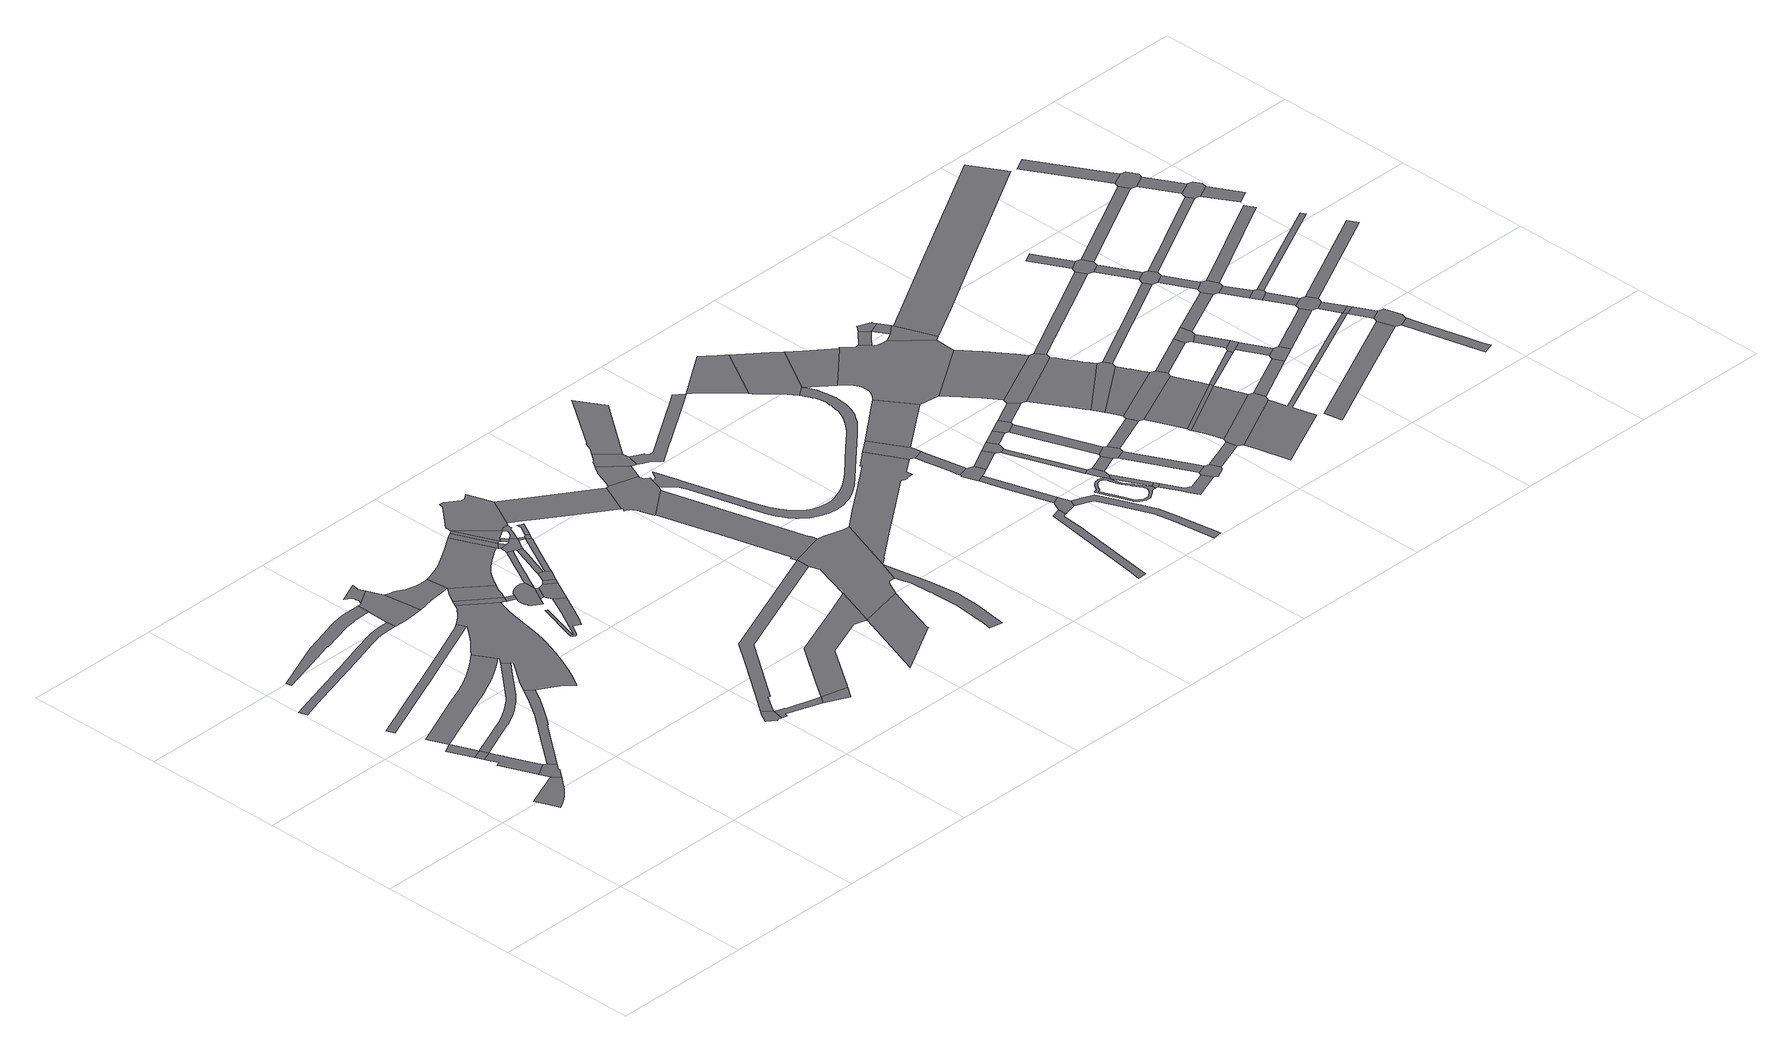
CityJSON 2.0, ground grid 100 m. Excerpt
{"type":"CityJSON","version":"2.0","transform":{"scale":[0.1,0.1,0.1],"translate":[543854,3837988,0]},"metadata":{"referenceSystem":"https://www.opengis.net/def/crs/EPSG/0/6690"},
"CityObjects":{
"road1":{"type":"Road","geometry":[{"type":"MultiSurface","lod":"1","boundaries":[[[0,1,2,3,4,5,6,7,8,9,10,11,12,13]]]}]},
"road2":{"type":"Road","attributes":{"RoadStructureAttribute.sectionType":"1"},"geometry":[{"type":"MultiSurface","lod":"1","boundaries":[[[14,15,16,17,18]]]}]},
"road3":{"type":"Road","geometry":[{"type":"MultiSurface","lod":"1","boundaries":[[[18,17,19,20]]]}]},
"road4":{"type":"Road","attributes":{"RoadStructureAttribute.sectionType":"1"},"geometry":[{"type":"MultiSurface","lod":"1","boundaries":[[[21,22,23,24,20,19,25,26,27,28,29,30,31]]]}]},
"road5":{"type":"Road","geometry":[{"type":"MultiSurface","lod":"1","boundaries":[[[31,30,0,13,32,33,34,35,36,37]]]}]},
"road6":{"type":"Road","attributes":{"RoadStructureAttribute.sectionType":"1"},"geometry":[{"type":"MultiSurface","lod":"1","boundaries":[[[38,39,40,41,42,43,37,36,44,45,46,47,48,49,50,51,52,53]]]}]},
"road7":{"type":"Road","attributes":{"RoadStructureAttribute.sectionType":"1"},"geometry":[{"type":"MultiSurface","lod":"1","boundaries":[[[54,55,56,57,58,59,60,61,62,63,64,65,66,67,68,69,70,71,72,73,74,75,76,77,78,79,80]]]}]},
"road8":{"type":"Road","attributes":{"RoadStructureAttribute.sectionType":"1"},"geometry":[{"type":"MultiSurface","lod":"1","boundaries":[[[81,82,83,84,85,86,87,88,89,90,91,92,15,93,94,95,96,97,98,99,100,101,102]]]}]},
"road9":{"type":"Road","attributes":{"RoadStructureAttribute.sectionType":"1"},"geometry":[{"type":"MultiSurface","lod":"1","boundaries":[[[103,104,105,106,107,108,109,110,111,112,18,20,113,114,115,116,117,118,119,120,121,122]]]}]},
"road10":{"type":"Road","attributes":{"RoadStructureAttribute.sectionType":"1"},"geometry":[{"type":"MultiSurface","lod":"1","boundaries":[[[123,124,125,126,127,128,129,130,131,132,133,134,135,136,137]]]}]},
"road11":{"type":"Road","attributes":{"RoadStructureAttribute.sectionType":"1"},"geometry":[{"type":"MultiSurface","lod":"1","boundaries":[[[138,139,140,141,142,143,144,145,146,147,148,149,150,151,152,153,154,155,156,157,158,159,160,161,162,163]]]}]},
"road12":{"type":"Road","geometry":[{"type":"MultiSurface","lod":"1","boundaries":[[[164,165,166,167,168,169,170,123,137,171,172,173,174,175,176,177,178,179,180,181,182,81,102,183,184,185,186,187,188,189,190,103,122,191,192,193,194,195,196,197,198,199,38,53,200,201,202,203,204,205,206,207,208,209,210,211,212,213,214,215,216,217,218,219]]]}]},
"road13":{"type":"Road","geometry":[{"type":"MultiSurface","lod":"1","boundaries":[[[220,221,222,223,163,162,80,79,224,225,226,227,228,229,230]]]}]},
"road14":{"type":"Road","geometry":[{"type":"MultiSurface","lod":"1","boundaries":[[[231,232,233,234,235,236,237,238,239,240]]]}]},
"road15":{"type":"Road","geometry":[{"type":"MultiSurface","lod":"1","boundaries":[[[241,242,243,244,245,246,247,248,249,250,223,222]]]}]},
"road16":{"type":"Road","attributes":{"RoadStructureAttribute.sectionType":"1"},"geometry":[{"type":"MultiSurface","lod":"1","boundaries":[[[251,252,253,240,239,254,255,256,257,258]]]}]},
"road17":{"type":"Road","attributes":{"RoadStructureAttribute.sectionType":"1"},"geometry":[{"type":"MultiSurface","lod":"1","boundaries":[[[259,260,261,262,263,264,265,266,267,268,230,229,269,270,271,272,273]]]}]},
"road18":{"type":"Road","geometry":[{"type":"MultiSurface","lod":"1","boundaries":[[[274,164,219,275,276,277]]]}]},
"road19":{"type":"Road","attributes":{"RoadStructureAttribute.sectionType":"1"},"geometry":[{"type":"MultiSurface","lod":"1","boundaries":[[[272,278,279,280,281,274,277,282,283,284,285]]]}]},
"road20":{"type":"Road","geometry":[{"type":"MultiSurface","lod":"1","boundaries":[[[258,257,286,287]]]}]},
"road21":{"type":"Road","geometry":[{"type":"MultiSurface","lod":"1","boundaries":[[[288,289,290,291,292,293,294,295,296,297,298,299,300,301,302,303,304,305,306]]]}]},
"road22":{"type":"Road","geometry":[{"type":"MultiSurface","lod":"1","boundaries":[[[307,277,276,308,309]]]}]},
"road23":{"type":"Road","geometry":[{"type":"MultiSurface","lod":"1","boundaries":[[[310,311,312,313,314,315,316,317,309,308,318,319,320,321,322,323,324,325,326,327,328,329]]]}]},
"road24":{"type":"Road","geometry":[{"type":"MultiSurface","lod":"1","boundaries":[[[330,328,327,331,332,333]]]}]},
"road25":{"type":"Road","geometry":[{"type":"MultiSurface","lod":"1","boundaries":[[[334,333,332,288,306,335]]]}]},
"road26":{"type":"Road","geometry":[{"type":"MultiSurface","lod":"1","boundaries":[[[336,337,338,339,340,341,342,343,344,345,273,272,285,346,347,348,349,350,351,352,353,354,355,356,357,358,359]]]}]},
"road27":{"type":"Road","geometry":[{"type":"MultiSurface","lod":"1","boundaries":[[[360,361,334,335,362]]]}]},
"road28":{"type":"Road","geometry":[{"type":"MultiSurface","lod":"1","boundaries":[[[363,364,365,366,329,328,367,368,369,370,371,372]]]}]},
"road29":{"type":"Road","geometry":[{"type":"MultiSurface","lod":"1","boundaries":[[[373,374,360,362,375,376,377]]]}]},
"road30":{"type":"Road","attributes":{"RoadStructureAttribute.sectionType":"1"},"geometry":[{"type":"MultiSurface","lod":"1","boundaries":[[[378,379,380,381,382,383,384,231,240,385,386,387,388,389,390,391,392,393,394,395,396]]]}]},
"road31":{"type":"Road","geometry":[{"type":"MultiSurface","lod":"1","boundaries":[[[397,398,399,400,373,377,401,402,403,404,405]]]}]},
"road32":{"type":"Road","attributes":{"RoadStructureAttribute.sectionType":"1"},"geometry":[{"type":"MultiSurface","lod":"1","boundaries":[[[406,407,408,409,410,411,412,413,414,415,416,258,287,417,418,419,420,421,422,423,424]]]}]},
"road33":{"type":"Road","geometry":[{"type":"MultiSurface","lod":"1","boundaries":[[[425,336,359,426,427]]]}]},
"road34":{"type":"Road","geometry":[{"type":"MultiSurface","lod":"1","boundaries":[[[428,429,430,431,427,426,432,433]]]}]},
"road35":{"type":"Road","geometry":[{"type":"MultiSurface","lod":"1","boundaries":[[[434,425,427,435]]]}]},
"road36":{"type":"Road","geometry":[{"type":"MultiSurface","lod":"1","boundaries":[[[436,437,438,376,375,439,440,441,442,443]]]}]},
"road37":{"type":"Road","geometry":[{"type":"MultiSurface","lod":"1","boundaries":[[[444,445,446,447,448,433,432,449,450,363,372,451,452,453,397,405,454,455,456,457]]]}]},
"road38":{"type":"Road","geometry":[{"type":"MultiSurface","lod":"1","boundaries":[[[434,435,458,459,460,461]]]}]},
"road39":{"type":"Road","geometry":[{"type":"MultiSurface","lod":"1","boundaries":[[[462,463,459,458,464,445,444]]]}]},
"road40":{"type":"Road","geometry":[{"type":"MultiSurface","lod":"1","boundaries":[[[457,456,436,465]]]}]},
"road41":{"type":"Road","geometry":[{"type":"MultiSurface","lod":"1","boundaries":[[[466,467,468,469,470,471,472,473,474,475,461,476,477,478,479,480,481,482,444,457]]]}]},
"road42":{"type":"Road","geometry":[{"type":"MultiSurface","lod":"1","boundaries":[[[483,465,436,443,484]]]}]},
"road43":{"type":"Road","geometry":[{"type":"MultiSurface","lod":"1","boundaries":[[[485,486,487,434,461,475,488,489,490,491,492,493,494,495,496,497,498,499]]]}]},
"road44":{"type":"Road","geometry":[{"type":"MultiSurface","lod":"1","boundaries":[[[500,501,502,503,504,505,483,484]]]}]},
"road45":{"type":"Road","attributes":{"RoadStructureAttribute.sectionType":"1"},"geometry":[{"type":"MultiSurface","lod":"1","boundaries":[[[506,507,508,424,509,510]]]}]},
"road46":{"type":"Road","attributes":{"function":"3","RoadStructureAttribute.sectionType":"7"},"geometry":[{"type":"MultiSurface","lod":"1","boundaries":[[[511,512,513,492,491,514,515,516,517,518]]]}]},
"road47":{"type":"Road","geometry":[{"type":"MultiSurface","lod":"1","boundaries":[[[519,520,521,522,523,378,396,524,525,406,424,508,526,527,528,529,530]]]}]},
"road48":{"type":"Road","attributes":{"RoadStructureAttribute.sectionType":"1"},"geometry":[{"type":"MultiSurface","lod":"1","boundaries":[[[531,532,533,534,535,536,537,538,539,540,541,542,543,529,528,544,545,546,547,548,549,550,551,552,553,554,555,556,557,558]]]}]},
"road49":{"type":"Road","attributes":{"function":"3","RoadStructureAttribute.sectionType":"7"},"geometry":[{"type":"MultiSurface","lod":"1","boundaries":[[[523,559,560,561,562,563,564,565,566,567,568,569,570,378]]]}]},
"road50":{"type":"Road","geometry":[{"type":"MultiSurface","lod":"1","boundaries":[[[571,572,573,518,517,574,575,576,577,578,579,580,581,582,583,584,565,563,585,586,587,588,589,590,591,592,593,594,595,596,597,598,599,600]]]}]},
"road51":{"type":"Road","attributes":{"RoadStructureAttribute.sectionType":"1"},"geometry":[{"type":"MultiSurface","lod":"1","boundaries":[[[601,602,603,604,605,606,607,608,609,610,571,600,611]]]}]},
"road52":{"type":"Road","geometry":[{"type":"MultiSurface","lod":"1","boundaries":[[[612,613,614,615,601,611,616,617,618,619]]]}]},
"road53":{"type":"Road","attributes":{"RoadStructureAttribute.sectionType":"1"},"geometry":[{"type":"MultiSurface","lod":"1","boundaries":[[[620,621,622,623,624,625,612,619,626,627,628,629,630]]]}]},
"road54":{"type":"Road","attributes":{"function":"3","RoadStructureAttribute.sectionType":"7"},"geometry":[{"type":"MultiSurface","lod":"1","boundaries":[[[631,632,633,634,635,636,637,638,639,640,641,642,643,644,645,646,647,648,649,650,651,652,653,654,655,656,657,658,659,530,529]]]}]},
"road55":{"type":"Road","attributes":{"RoadStructureAttribute.sectionType":"1"},"geometry":[{"type":"MultiSurface","lod":"1","boundaries":[[[660,661,662,663,664,665,666,618,617,667,668,669,670,671,672,673,674,675,676,677]]]}]},
"road56":{"type":"Road","attributes":{"function":"1","RoadStructureAttribute.sectionType":"7"},"geometry":[{"type":"MultiSurface","lod":"1","boundaries":[[[678,679,680,681,682,683,684,685,686,687,688,689,690,691,692,693,694,695,696,697,698,699,700,701,702,703,704,705,706,707,708,709,710,711,712,713,714,715,716,717,718,719,720,721,722,588,587,723,724,725,726,727,728,729,730,731,732,733,734,735,736,737,738,739,740,741,742,743,744,745,746,747,748,749,750,751,752,753,754,755,756,757,758,759,760,761,762,763,764,765,766,767,768,769,770,771,772,773,774,775,776]]]}]},
"road57":{"type":"Road","attributes":{"RoadStructureAttribute.sectionType":"1"},"geometry":[{"type":"MultiSurface","lod":"1","boundaries":[[[777,778,779,780,781,782,783,784,785,786,787,788,789]]]}]},
"road58":{"type":"Road","geometry":[{"type":"MultiSurface","lod":"1","boundaries":[[[790,791,792,793,777,789,794,795,796,797]]]}]},
"road59":{"type":"Road","attributes":{"RoadStructureAttribute.sectionType":"1"},"geometry":[{"type":"MultiSurface","lod":"1","boundaries":[[[798,799,800,791,790]]]}]},
"road60":{"type":"Road","geometry":[{"type":"MultiSurface","lod":"1","boundaries":[[[801,651,650,802,803,804,805,806]]]}]},
"road61":{"type":"Road","geometry":[{"type":"MultiSurface","lod":"1","boundaries":[[[807,808,809,810,811,812,813,799,798,814,815,816]]]}]},
"road62":{"type":"Road","attributes":{"RoadStructureAttribute.sectionType":"1"},"geometry":[{"type":"MultiSurface","lod":"1","boundaries":[[[817,804,803,818,819,820,821,822,808,807]]]}]},
"road63":{"type":"Road","attributes":{"RoadStructureAttribute.sectionType":"1"},"geometry":[{"type":"MultiSurface","lod":"1","boundaries":[[[823,824,825,826,827,828,829,797,796,830,831,832,833,834,835,836,837]]]}]},
"road64":{"type":"Road","attributes":{"RoadStructureAttribute.sectionType":"1"},"geometry":[{"type":"MultiSurface","lod":"1","boundaries":[[[838,816,815,839]]]}]},
"road65":{"type":"Road","attributes":{"RoadStructureAttribute.sectionType":"7"},"geometry":[{"type":"MultiSurface","lod":"1","boundaries":[[[840,841,842,843,844,677,845,846,847,848,849]]]}]},
"road66":{"type":"Road","attributes":{"function":"3","RoadStructureAttribute.sectionType":"1"},"geometry":[{"type":"MultiSurface","lod":"1","boundaries":[[[850,851,852,801,806,853,854,855]]]}]},
"road67":{"type":"Road","geometry":[{"type":"MultiSurface","lod":"1","boundaries":[[[856,857,858,859,860,861,862,863,864,865,866,867,868,869,870,871,872,873,874,875,876,877,878,879,880,881,882,883,884,885,886,887,888,889,890,891,892,893,894,895,896,897,898,899,900],[901,902,903,904,905,906,907,908,909,910,911,912,913,914,915,916,917,918,919,920,921,922,923,924,925,926,927,928,929,930,931,932,933,934,935,936,937,938,939,940,941,942,943,944]]]}]},
"road68":{"type":"Road","geometry":[{"type":"MultiSurface","lod":"1","boundaries":[[[945,946,947,838,839,948,949,950,951,952,953]]]}]},
"road69":{"type":"Road","attributes":{"RoadStructureAttribute.sectionType":"1"},"geometry":[{"type":"MultiSurface","lod":"1","boundaries":[[[954,955,956,957,958,951,950,959,960,961,962]]]}]},
"road70":{"type":"Road","geometry":[{"type":"MultiSurface","lod":"1","boundaries":[[[962,961,963,964,965,966,856,900,967,968,969]]]}]},
"road71":{"type":"Road","attributes":{"RoadStructureAttribute.sectionType":"1"},"geometry":[{"type":"MultiSurface","lod":"1","boundaries":[[[967,900,889,970]]]}]},
"road72":{"type":"Road","geometry":[{"type":"MultiSurface","lod":"1","boundaries":[[[970,889,888,971,972,973]]]}]},
"road73":{"type":"Road","geometry":[{"type":"MultiSurface","lod":"1","boundaries":[[[974,975,849,848,976,977,978,979,980,981,982,983,984,985,986,776,775,987]]]}]},
"road74":{"type":"Road","attributes":{"RoadStructureAttribute.sectionType":"1"},"geometry":[{"type":"MultiSurface","lod":"1","boundaries":[[[988,989,990,945,953,991,992]]]}]},
"road75":{"type":"Road","attributes":{"RoadStructureAttribute.sectionType":"1"},"geometry":[{"type":"MultiSurface","lod":"1","boundaries":[[[993,969,968,994]]]}]},
"road76":{"type":"Road","attributes":{"RoadStructureAttribute.sectionType":"1"},"geometry":[{"type":"MultiSurface","lod":"1","boundaries":[[[995,996,997,973,972,998,999,1000,1001,1002,1003,1004,1005]]]}]},
"road77":{"type":"Road","geometry":[{"type":"MultiSurface","lod":"1","boundaries":[[[1006,1007,1008,1009,988,992,1010,1011,1012,1013]]]}]},
"road78":{"type":"Road","attributes":{"RoadStructureAttribute.sectionType":"1"},"geometry":[{"type":"MultiSurface","lod":"1","boundaries":[[[1012,1011,1014,1015]]]}]},
"road79":{"type":"Road","geometry":[{"type":"MultiSurface","lod":"1","boundaries":[[[1015,1014,993,994,1016,1017,1018,1019,1020,1021,1022,1023]]]}]},
"road80":{"type":"Road","attributes":{"RoadStructureAttribute.sectionType":"7"},"geometry":[{"type":"MultiSurface","lod":"1","boundaries":[[[1024,987,775,1025,1026]]]}]},
"road81":{"type":"Road","attributes":{"RoadStructureAttribute.sectionType":"1"},"geometry":[{"type":"MultiSurface","lod":"1","boundaries":[[[1019,1018,1027,1028]]]}]},
"road82":{"type":"Road","geometry":[{"type":"MultiSurface","lod":"1","boundaries":[[[1029,1030,1028,1027,1031,1032,1005,1004,1033,1034,1035,1036]]]}]},
"road83":{"type":"Road","attributes":{"RoadStructureAttribute.sectionType":"1"},"geometry":[{"type":"MultiSurface","lod":"1","boundaries":[[[1037,1038,1006,1013,1039,1040]]]}]},
"road84":{"type":"Road","attributes":{"RoadStructureAttribute.sectionType":"1"},"geometry":[{"type":"MultiSurface","lod":"1","boundaries":[[[1041,1023,1022,1042]]]}]},
"road85":{"type":"Road","geometry":[{"type":"MultiSurface","lod":"1","boundaries":[[[1043,1044,1045,1026,1025,1046,1047,1048,1049,1050,1051,1052,1053,1054,1055,1056,1057,1058,1059,1060,850,855,1061,1062,1063,1064,1065,1066,1067,1068,1069,1070,1071,1072,1073,1074]]]}]},
"road86":{"type":"Road","attributes":{"RoadStructureAttribute.sectionType":"1"},"geometry":[{"type":"MultiSurface","lod":"1","boundaries":[[[1075,1076,1036,1035,1077]]]}]},
"road87":{"type":"Road","attributes":{"function":"1"},"geometry":[{"type":"MultiSurface","lod":"1","boundaries":[[[1078,1079,1080,1081,1082,1062,1061,1083,1084,1085,1086,1087,1088,1089,1090]]]}]},
"road88":{"type":"Road","attributes":{"RoadStructureAttribute.sectionType":"1"},"geometry":[{"type":"MultiSurface","lod":"1","boundaries":[[[1091,1074,1073,1092,1093]]]}]},
"road89":{"type":"Road","geometry":[{"type":"MultiSurface","lod":"1","boundaries":[[[1090,1089,1094,1037,1040,1095,1096,1097,1098,1099]]]}]},
"road90":{"type":"Road","attributes":{"function":"3"},"geometry":[{"type":"MultiSurface","lod":"1","boundaries":[[[1100,1101,1102,1103,1104,1105,1106,1096,1095,1107,1108,1109,1110,1111,1112,1113,1114]]]}]},
"road91":{"type":"Road","geometry":[{"type":"MultiSurface","lod":"1","boundaries":[[[1115,1116,1117,1118,1091,1093,1119,1120,1121,1122,1123]]]}]},
"road92":{"type":"Road","attributes":{"RoadStructureAttribute.sectionType":"1"},"geometry":[{"type":"MultiSurface","lod":"1","boundaries":[[[1119,1093,1124,1125]]]}]},
"road93":{"type":"Road","geometry":[{"type":"MultiSurface","lod":"1","boundaries":[[[1125,1124,1126,1066,1065,1127,1128]]]}]},
"road94":{"type":"Road","geometry":[{"type":"MultiSurface","lod":"1","boundaries":[[[1129,1114,1113,1130,1131,1132,1133,1134,1135]]]}]},
"road95":{"type":"Road","attributes":{"function":"1"},"geometry":[{"type":"MultiSurface","lod":"1","boundaries":[[[1136,1137,1138,1139,1140,1141,1132,1131,1142,1143,1144]]]}]},
"road96":{"type":"Road","geometry":[{"type":"MultiSurface","lod":"1","boundaries":[[[1144,1143,1145,1041,1042,1146,1147,1148,1149,1150]]]}]},
"road97":{"type":"Road","attributes":{"function":"3"},"geometry":[{"type":"MultiSurface","lod":"1","boundaries":[[[1151,1152,1153,1154,1155,1156,1157,1147,1146,1158,1159,1160,1161]]]}]},
"road98":{"type":"Road","geometry":[{"type":"MultiSurface","lod":"1","boundaries":[[[1161,1160,1162,1163,1164]]]}]},
"road99":{"type":"Road","attributes":{"function":"3"},"geometry":[{"type":"MultiSurface","lod":"1","boundaries":[[[1165,1166,1167,1168,1169,1170,1163,1162,1171,1172,1173,1174,1175]]]}]},
"road100":{"type":"Road","geometry":[{"type":"MultiSurface","lod":"1","boundaries":[[[1176,1175,1174,1075,1077,1177,1178,1179,1180,1181]]]}]},
"road101":{"type":"Road","attributes":{"RoadStructureAttribute.sectionType":"1"},"geometry":[{"type":"MultiSurface","lod":"1","boundaries":[[[1182,1150,1149,1183]]]}]},
"road102":{"type":"Road","attributes":{"RoadStructureAttribute.sectionType":"1"},"geometry":[{"type":"MultiSurface","lod":"1","boundaries":[[[1184,1185,1161,1164,1186,1187]]]}]},
"road103":{"type":"Road","attributes":{"RoadStructureAttribute.sectionType":"1"},"geometry":[{"type":"MultiSurface","lod":"1","boundaries":[[[1188,1181,1180,1189,1190]]]}]},
"road104":{"type":"Road","attributes":{"RoadStructureAttribute.sectionType":"1"},"geometry":[{"type":"MultiSurface","lod":"1","boundaries":[[[1191,1192,1193,1194,1195,1196,1179,1178,1197,1198,1199,1200,1201,1202,1203,1204,1205,1206]]]}]},
"road105":{"type":"Road","attributes":{"RoadStructureAttribute.sectionType":"1"},"geometry":[{"type":"MultiSurface","lod":"1","boundaries":[[[1207,1208,1099,1098,1209]]]}]},
"road106":{"type":"Road","attributes":{"RoadStructureAttribute.sectionType":"1"},"geometry":[{"type":"MultiSurface","lod":"1","boundaries":[[[1210,1211,1212,1213,1135,1134,1214]]]}]},
"road107":{"type":"Road","geometry":[{"type":"MultiSurface","lod":"1","boundaries":[[[1215,1216,1182,1183,1217,1218,1219,1220,1221,1222]]]}]},
"road108":{"type":"Road","attributes":{"RoadStructureAttribute.sectionType":"1"},"geometry":[{"type":"MultiSurface","lod":"1","boundaries":[[[1220,1219,1223,1224]]]}]},
"road109":{"type":"Road","geometry":[{"type":"MultiSurface","lod":"1","boundaries":[[[1224,1223,1225,1184,1187,1226,1227]]]}]},
"road110":{"type":"Road","attributes":{"RoadStructureAttribute.sectionType":"1"},"geometry":[{"type":"MultiSurface","lod":"1","boundaries":[[[1227,1226,1228,1229]]]}]},
"road111":{"type":"Road","geometry":[{"type":"MultiSurface","lod":"1","boundaries":[[[1229,1228,1188,1190,1230,1231]]]}]},
"road112":{"type":"Road","attributes":{"RoadStructureAttribute.sectionType":"1"},"geometry":[{"type":"MultiSurface","lod":"1","boundaries":[[[1232,1233,1234,1235,1236,1237,1238,1239,1240,1241]]]}]},
"road113":{"type":"Road","attributes":{"RoadStructureAttribute.sectionType":"1"},"geometry":[{"type":"MultiSurface","lod":"1","boundaries":[[[1242,1243,1244,1245,1128,1127,1246,1247,1248,1249,1250]]]}]},
"road114":{"type":"Road","attributes":{"RoadStructureAttribute.sectionType":"1"},"geometry":[{"type":"MultiSurface","lod":"1","boundaries":[[[1251,1252,1253,1215,1222,1254,1255,1256,1257]]]}]},
"road115":{"type":"Road","attributes":{"RoadStructureAttribute.sectionType":"1"},"geometry":[{"type":"MultiSurface","lod":"1","boundaries":[[[1258,1259,1260,1261,1262]]]}]},
"road116":{"type":"Road","attributes":{"RoadStructureAttribute.sectionType":"1"},"geometry":[{"type":"MultiSurface","lod":"1","boundaries":[[[1263,1264,1265,1231,1230,1266,1267]]]}]},
"road117":{"type":"Road","geometry":[{"type":"MultiSurface","lod":"1","boundaries":[[[1262,1261,1268,1207,1209,1269,1270,1271,1272,1273,1274]]]}]},
"road118":{"type":"Road","attributes":{"RoadStructureAttribute.sectionType":"1"},"geometry":[{"type":"MultiSurface","lod":"1","boundaries":[[[1270,1269,1275,1276]]]}]},
"road119":{"type":"Road","geometry":[{"type":"MultiSurface","lod":"1","boundaries":[[[1276,1275,1210,1214,1277,1278,1279,1280]]]}]},
"road120":{"type":"Road","attributes":{"RoadStructureAttribute.sectionType":"1"},"geometry":[{"type":"MultiSurface","lod":"1","boundaries":[[[1281,1278,1277,1282,1283,1284]]]}]},
"road121":{"type":"Road","geometry":[{"type":"MultiSurface","lod":"1","boundaries":[[[1285,1284,1283,1286,1251,1257,1287,1288,1289,1290,1291,1292,1293]]]}]},
"road122":{"type":"Road","attributes":{"RoadStructureAttribute.sectionType":"1"},"geometry":[{"type":"MultiSurface","lod":"1","boundaries":[[[1294,1290,1289,1295,1296,1297,1298]]]}]},
"road123":{"type":"Road","geometry":[{"type":"MultiSurface","lod":"1","boundaries":[[[1298,1297,1299,1300,1301,1302,1303]]]}]},
"road124":{"type":"Road","attributes":{"RoadStructureAttribute.sectionType":"1"},"geometry":[{"type":"MultiSurface","lod":"1","boundaries":[[[1301,1300,1304,1305,1306]]]}]},
"road125":{"type":"Road","geometry":[{"type":"MultiSurface","lod":"1","boundaries":[[[1306,1305,1263,1267,1307,1308,1309,1310,1311,1312,1313]]]}]},
"road126":{"type":"Road","attributes":{"RoadStructureAttribute.sectionType":"1"},"geometry":[{"type":"MultiSurface","lod":"1","boundaries":[[[1310,1309,1314,1191,1315]]]}]},
"road127":{"type":"Road","geometry":[{"type":"MultiSurface","lod":"1","boundaries":[[[1315,1191,1206,1316]]]}]},
"road128":{"type":"Road","attributes":{"RoadStructureAttribute.sectionType":"1"},"geometry":[{"type":"MultiSurface","lod":"1","boundaries":[[[1317,1318,1316,1206,1319,1320,1321]]]}]},
"road129":{"type":"Road","attributes":{"RoadStructureAttribute.sectionType":"1"},"geometry":[{"type":"MultiSurface","lod":"1","boundaries":[[[1322,1323,1324,1325,1326,1327,1328,1329,1330]]]}]},
"road130":{"type":"Road","geometry":[{"type":"MultiSurface","lod":"1","boundaries":[[[1331,1321,1320,1332,1333,1232,1241,1334,1327,1326,1335,1336,1337,1338]]]}]},
"road131":{"type":"Road","attributes":{"RoadStructureAttribute.sectionType":"1"},"geometry":[{"type":"MultiSurface","lod":"1","boundaries":[[[1339,1274,1273,1340,1341,1342]]]}]},
"road132":{"type":"Road","attributes":{"RoadStructureAttribute.sectionType":"1"},"geometry":[{"type":"MultiSurface","lod":"1","boundaries":[[[1343,1344,1345,1346,1347,1280,1279,1348]]]}]},
"road133":{"type":"Road","attributes":{"RoadStructureAttribute.sectionType":"1"},"geometry":[{"type":"MultiSurface","lod":"1","boundaries":[[[1349,1293,1292,1350]]]}]},
"road134":{"type":"Road","attributes":{"RoadStructureAttribute.sectionType":"1"},"geometry":[{"type":"MultiSurface","lod":"1","boundaries":[[[1351,1303,1302,1352]]]}]},
"road135":{"type":"Road","attributes":{"RoadStructureAttribute.sectionType":"1"},"geometry":[{"type":"MultiSurface","lod":"1","boundaries":[[[1353,1313,1312,1354]]]}]},
"road136":{"type":"Road","attributes":{"RoadStructureAttribute.sectionType":"1"},"geometry":[{"type":"MultiSurface","lod":"1","boundaries":[[[1355,1356,1357,1358,1359,1360]]]}]},
"road137":{"type":"Road","geometry":[{"type":"MultiSurface","lod":"1","boundaries":[[[1361,1362,1360,1359,1363,1364,1339,1342,1365,1366,1367,1368,1369,1370,1371,1372]]]}]},
"road138":{"type":"Road","attributes":{"RoadStructureAttribute.sectionType":"1"},"geometry":[{"type":"MultiSurface","lod":"1","boundaries":[[[1368,1367,1373,1374]]]}]},
"road139":{"type":"Road","geometry":[{"type":"MultiSurface","lod":"1","boundaries":[[[1375,1374,1373,1376,1343,1348,1377,1378,1379,1380,1381,1382]]]}]},
"road140":{"type":"Road","attributes":{"RoadStructureAttribute.sectionType":"1"},"geometry":[{"type":"MultiSurface","lod":"1","boundaries":[[[1379,1378,1383,1384]]]}]}
},
"vertices":[
[567,1134,0],[436,1080,0],[301,1024,0],[338,937,0],[370,862,0],[392,874,0],[419,890,0],[445,908,0],[470,929,0],[500,955,0],[519,976,0],[543,1002,0],[573,1039,0],[610,1085,0],
[399,1810,0],[391,1828,0],[324,1792,0],[399,1617,0],[468,1646,0],
[422,1561,0],[492,1591,0],
[604,1326,0],[532,1497,0],[529,1502,0],[508,1553,0],[432,1537,0],[460,1474,0],[431,1460,0],[433,1455,0],[531,1219,0],[537,1206,0],[631,1263,0],
[661,1151,0],[661,1154,0],[663,1163,0],[667,1171,0],[692,1201,0],[653,1248,0],
[1133,1907,0],[1067,1797,0],[984,1673,0],[920,1589,0],[911,1577,0],[851,1501,0],[700,1211,0],[879,1439,0],[959,1540,0],[963,1545,0],[969,1541,0],[994,1574,0],[1017,1604,0],[1065,1671,0],[1124,1760,0],[1185,1861,0],
[1037,3022,0],[1005,3020,0],[970,3016,0],[935,3011,0],[909,3005,0],[874,2995,0],[691,2943,0],[693,2938,0],[610,2914,0],[509,2884,0],[488,2878,0],[367,2841,0],[131,2772,0],[5,2732,0],[23,2674,0],[149,2715,0],[385,2784,0],[539,2830,0],[555,2835,0],[627,2856,0],[842,2920,0],[921,2944,0],[958,2950,0],[996,2954,0],[1044,2956,0],[1090,2955,0],[1090,3022,0],
[1187,2406,0],[1167,2388,0],[1127,2356,0],[1089,2327,0],[1044,2296,0],[1000,2268,0],[933,2230,0],[873,2201,0],[770,2158,0],[760,2154,0],[756,2153,0],[330,1970,0],[765,1988,0],[770,1990,0],[820,2011,0],[937,2060,0],[1003,2092,0],[1076,2130,0],[1140,2168,0],[1181,2193,0],[1226,2225,0],[1272,2262,0],
[1249,2214,0],[1160,2110,0],[1020,1950,0],[996,1926,0],[973,1904,0],[898,1846,0],[846,1813,0],[811,1793,0],[783,1779,0],[774,1775,0],[790,1716,0],[799,1720,0],[839,1740,0],[877,1761,0],[933,1797,0],[1012,1858,0],[1038,1883,0],[1064,1909,0],[1211,2078,0],[1287,2166,0],
[1365,2702,0],[1351,2693,0],[1326,2679,0],[1297,2665,0],[1090,2574,0],[752,2430,0],[741,2425,0],[229,2208,0],[253,2152,0],[744,2362,0],[759,2368,0],[1114,2519,0],[1322,2610,0],[1369,2631,0],[1392,2644,0],
[1029,3275,0],[994,3273,0],[959,3271,0],[914,3265,0],[863,3255,0],[822,3245,0],[775,3231,0],[722,3216,0],[557,3167,0],[331,3070,0],[298,3056,0],[180,3006,0],[189,2968,0],[343,3014,0],[376,3024,0],[626,3098,0],[643,3104,0],[645,3096,0],[870,3161,0],[907,3168,0],[950,3175,0],[952,3175,0],[990,3179,0],[1032,3182,0],[1092,3182,0],[1092,3274,0],
[1510,2851,0],[1492,2818,0],[1473,2796,0],[1461,2783,0],[1452,2772,0],[1421,2744,0],[1384,2716,0],[1395,2645,0],[1397,2644,0],[1397,2643,0],[1397,2640,0],[1372,2609,0],[1325,2551,0],[1309,2531,0],[1292,2511,0],[1270,2488,0],[1232,2451,0],[1212,2432,0],[1214,2429,0],[1276,2262,0],[1278,2261,0],[1280,2261,0],[1281,2259,0],[1282,2257,0],[1281,2254,0],[1280,2250,0],[1256,2223,0],[1291,2167,0],[1296,2168,0],[1300,2166,0],[1302,2163,0],[1303,2160,0],[1302,2156,0],[1184,1989,0],[1155,1946,0],[1138,1917,0],[1322,1778,0],[1395,1709,0],[1423,1753,0],[1453,1808,0],[1479,1859,0],[1505,1912,0],[1531,1970,0],[1561,2046,0],[1583,2109,0],[1603,2169,0],[1619,2222,0],[1638,2300,0],[1655,2384,0],[1658,2401,0],[1678,2504,0],[1682,2527,0],[1692,2570,0],[1710,2630,0],[1712,2635,0],[1726,2671,0],
[1276,3274,0],[1259,3315,0],[1243,3353,0],[1116,3274,0],[1145,2953,0],[1176,2953,0],[1206,2956,0],[1258,2960,0],[1315,2967,0],[1327,2969,0],[1290,3242,0],
[1971,702,0],[1953,677,0],[1942,658,0],[1920,619,0],[1914,607,0],[1973,559,0],[1977,561,0],[1989,565,0],[2010,559,0],[2027,643,0],
[1223,3400,0],[1233,3447,0],[1230,3452,0],[1085,3390,0],[1126,3358,0],[1132,3342,0],[1135,3329,0],[1136,3316,0],[1134,3301,0],[1129,3288,0],
[2330,546,0],[2095,615,0],[2097,621,0],[2047,548,0],[2050,560,0],[2055,573,0],[2302,492,0],[2341,543,0],
[1580,3168,0],[1554,3166,0],[1524,3167,0],[1497,3169,0],[1476,3173,0],[1455,3179,0],[1428,3189,0],[1376,3214,0],[1351,3223,0],[1336,3228,0],[1445,2993,0],[1596,3014,0],[1611,3014,0],[1612,3012,0],[1597,3170,0],
[1531,2890,0],[1758,2655,0],[1761,2653,0],[1780,2694,0],
[1596,2994,0],[1572,2962,0],[1547,2921,0],[1538,2904,0],[1803,2736,0],[1811,2772,0],[1828,2801,0],[1838,2818,0],
[2466,411,0],[2529,499,0],
[1973,2469,0],[1901,2320,0],[1829,2188,0],[1786,2108,0],[1781,2106,0],[1778,2107,0],[1777,2112,0],[1778,2120,0],[1865,2408,0],[1849,2413,0],[1761,2123,0],[1760,2112,0],[1762,2096,0],[1781,2087,0],[1798,2094,0],[1844,2180,0],[1894,2150,0],[1936,2217,0],[2041,2415,0],
[1819,2676,0],[1820,2625,0],[1840,2666,0],
[1953,2722,0],[1941,2722,0],[1931,2722,0],[1905,2717,0],[1879,2708,0],[1861,2696,0],[1854,2689,0],[1850,2685,0],[1809,2600,0],[1809,2591,0],[1808,2575,0],[1812,2547,0],[1818,2532,0],[1821,2525,0],[1834,2508,0],[1856,2493,0],[1894,2474,0],[1920,2522,0],[1981,2633,0],[1980,2713,0],
[1988,2620,0],[1936,2522,0],[1953,2524,0],[1995,2607,0],
[2045,2620,0],[2122,2566,0],
[2009,3387,0],[1893,3313,0],[1809,3262,0],[1776,3241,0],[1757,3230,0],[1740,3221,0],[1706,3206,0],[1669,3192,0],[1630,3178,0],[1613,3173,0],[1851,2840,0],[1859,2853,0],[1865,2864,0],[1879,2885,0],[1906,2923,0],[1923,2945,0],[1937,2959,0],[1962,2984,0],[1992,3008,0],[2011,3023,0],[2031,3037,0],[2059,3055,0],[2092,3076,0],[2133,3102,0],
[2075,2652,0],[2063,2638,0],[2140,2601,0],
[2144,3020,0],[2074,2889,0],[2038,2823,0],[1996,2743,0],[2028,2722,0],[2041,2746,0],[2051,2764,0],[2069,2799,0],[2121,2896,0],[2179,3005,0],
[2109,2724,0],[2092,2683,0],[2185,2685,0],[2156,2708,0],[2145,2712,0],
[3315,1680,0],[3296,1672,0],[2411,1308,0],[2284,1134,0],[2096,873,0],[2042,799,0],[1979,712,0],[2039,663,0],[2061,696,0],[2101,758,0],[2115,779,0],[2128,772,0],[2177,839,0],[2301,1009,0],[2464,1233,0],[2766,1358,0],[3129,1508,0],[3310,1582,0],[3312,1583,0],
[2204,2991,0],[2173,2904,0],[2146,2828,0],[2123,2762,0],[2156,2740,0],[2208,2884,0],[2218,2911,0],[2234,2958,0],[2243,2980,0],
[3247,1225,0],[3199,1205,0],[3110,1168,0],[3104,1166,0],[3076,1154,0],[2748,1021,0],[2650,981,0],[2544,835,0],[2495,764,0],[2435,678,0],[2393,618,0],[2535,506,0],[2539,513,0],[2759,830,0],[2817,853,0],[3050,948,0],[3120,925,0],[3135,920,0],[3141,918,0],
[2053,3414,0],[2140,3091,0],[2176,3129,0],
[2195,3101,0],[2194,3103,0],[2192,3107,0],[2178,3127,0],[2152,3074,0],[2205,3085,0],
[2077,3430,0],[2199,3144,0],
[2330,3037,0],[2259,2903,0],[2169,2732,0],[2199,2712,0],[2202,2716,0],[2289,2882,0],[2354,3004,0],[2359,3014,0],
[2260,3110,0],[2233,3092,0],[2221,3083,0],[2213,3082,0],[2210,3083,0],[2151,3056,0],[2150,3041,0],[2188,3006,0],[2198,3006,0],[2203,3000,0],[2253,3003,0],[2259,3015,0],[2288,3058,0],[2300,3082,0],
[2204,3135,0],[2226,3161,0],[2280,3195,0],[2293,3203,0],
[2242,3137,0],[2236,3146,0],[2216,3118,0],
[2342,3060,0],
[2314,3112,0],[2318,3121,0],[2328,3143,0],[2341,3176,0],[2359,3187,0],[2352,3194,0],[2360,3212,0],[2350,3220,0],[2335,3216,0],[2326,3224,0],[2297,3197,0],[2313,3173,0],[2308,3156,0],[2301,3144,0],[2296,3139,0],[2290,3132,0],[2267,3115,0],
[2360,3070,0],[2382,3055,0],
[2236,3677,0],[2231,3648,0],[2077,3473,0],[2331,3227,0],[2350,3232,0],[2363,3224,0],[2375,3242,0],[2486,3458,0],[2427,3640,0],[2386,3611,0],[2370,3611,0],[2360,3611,0],[2318,3640,0],[2272,3672,0],[2269,3674,0],
[2387,3065,0],[2438,3161,0],[2400,3180,0],[2402,3171,0],[2402,3148,0],[2367,3082,0],
[3337,599,0],[3430,873,0],[3471,993,0],[2951,371,0],[3339,594,0],
[2782,3262,0],[2659,3343,0],[2637,3358,0],[2498,3161,0],[2503,3157,0],[2660,3053,0],[2972,2846,0],[3072,3069,0],
[3764,1702,0],[3756,1704,0],[3703,1719,0],[3620,1743,0],[3570,1751,0],[3318,1568,0],[3340,1510,0],[3526,1101,0],[3545,1115,0],[3580,1113,0],[3645,1272,0],[3795,1702,0],
[3692,320,0],[3705,404,0],[3725,534,0],[3726,561,0],[3731,676,0],[3733,717,0],[3732,738,0],[3731,756,0],[3727,785,0],[3710,900,0],[3702,949,0],[3691,1015,0],[3682,1065,0],[3591,1099,0],[3597,1076,0],[3618,1004,0],[3622,942,0],[3623,939,0],[3625,905,0],[3629,856,0],[3630,835,0],[3631,823,0],[3636,633,0],[3625,514,0],[3614,408,0],[3613,397,0],[3598,320,0],[3690,301,0],
[3557,1800,0],[3555,1800,0],[3553,1799,0],[3286,2795,0],[3285,2809,0],[3110,2677,0],[3071,2648,0],[3199,2170,0],[3316,1731,0],[3318,1727,0],[3302,1723,0],[3312,1689,0],
[3093,3070,0],[3095,3066,0],[3082,3068,0],[2983,2839,0],[2975,2827,0],[2971,2821,0],[2968,2815,0],[2976,2811,0],[2996,2800,0],[2997,2798,0],[3003,2803,0],[3038,2742,0],[3031,2739,0],[3062,2645,0],[3286,2811,0],[3303,2842,0],[3305,2844,0],[3328,2926,0],[3333,2936,0],[3336,2943,0],[3337,2946,0],[3335,2948,0],[3326,2954,0],[3312,2965,0],[3311,2967,0],[3305,2971,0],[3300,2979,0],[3298,2987,0],[3297,3002,0],[3299,3011,0],
[3191,3276,0],[3183,3263,0],[3154,3220,0],[3152,3217,0],[3127,3150,0],[3114,3116,0],[3104,3092,0],[3102,3086,0],[3097,3078,0],[3095,3073,0],[3349,3125,0],
[3279,3389,0],[3249,3349,0],[3228,3322,0],[3223,3324,0],[3354,3123,0],[3384,3110,0],[3410,3200,0],[3406,3250,0],
[3613,3878,0],[3611,3875,0],[3518,3741,0],[3340,3485,0],[3335,3489,0],[3312,3434,0],[3477,3345,0],[3482,3351,0],[3570,3469,0],[3683,3622,0],[3728,3682,0],
[3701,1313,0],[3700,1318,0],[3703,1320,0],[3864,1440,0],[3871,1445,0],[4199,1690,0],[4379,1822,0],[4384,1827,0],[4386,1821,0],[4391,1817,0],[4399,1813,0],[4405,1811,0],[4411,1810,0],[4423,1810,0],[4434,1813,0],[4449,1815,0],[4476,1820,0],[4471,1860,0],[4470,1865,0],[4581,1947,0],[4444,2207,0],[4323,2114,0],[4328,2107,0],[4330,2109,0],[4334,2104,0],[4328,2099,0],[4307,2084,0],[4141,1960,0],[3934,1806,0],
[4084,3477,0],[4018,3434,0],[3898,3356,0],[3663,3201,0],[3549,3126,0],[3517,3131,0],[3501,3158,0],[3403,3101,0],[3420,3094,0],[3461,3076,0],[3522,3013,0],[3570,3045,0],[3571,3046,0],[3686,3121,0],[3706,3134,0],[4049,3357,0],[4062,3366,0],[4151,3425,0],
[4629,2895,0],[4652,2848,0],[4656,2837,0],[4664,2814,0],[4670,2796,0],[4676,2746,0],[4675,2733,0],[4674,2708,0],[4674,2693,0],[4671,2679,0],[4662,2634,0],[4659,2623,0],[4632,2560,0],[4593,2500,0],[4556,2456,0],[4536,2432,0],[4515,2413,0],[4405,2313,0],[4187,2116,0],[4142,2081,0],[4103,2050,0],[4063,2027,0],[4021,2005,0],[3971,1987,0],[3962,1985,0],[3958,1983,0],[3926,1976,0],[3878,1976,0],[3826,1983,0],[3786,1995,0],[3748,2017,0],[3703,2054,0],[3701,2056,0],[3672,2091,0],[3652,2124,0],[3637,2148,0],[3614,2200,0],[3591,2258,0],[3567,2343,0],[3455,2765,0],[3443,2809,0],[3441,2815,0],[3396,2983,0],[3364,2933,0],[3343,2915,0],[3338,2810,0],[3363,2783,0],[3371,2772,0],[3388,2746,0],[3393,2735,0],[3409,2696,0],[3510,2304,0],[3512,2299,0],[3534,2217,0],[3554,2152,0],[3572,2108,0],[3577,2095,0],[3582,2089,0],[3608,2040,0],[3639,1998,0],[3648,1986,0],[3650,1984,0],[3699,1944,0],[3754,1914,0],[3817,1895,0],[3882,1886,0],[3947,1891,0],[3974,1900,0],[3986,1903,0],[4014,1912,0],[4074,1943,0],[4081,1948,0],[4138,1988,0],[4210,2051,0],[4558,2366,0],[4602,2405,0],[4607,2411,0],[4649,2453,0],[4678,2491,0],[4699,2521,0],[4703,2526,0],[4706,2533,0],[4728,2583,0],[4732,2591,0],[4735,2602,0],[4743,2631,0],[4749,2652,0],[4752,2680,0],[4754,2709,0],[4756,2724,0],[4755,2734,0],[4753,2759,0],[4750,2802,0],[4742,2833,0],[4736,2859,0],[4732,2876,0],[4706,2936,0],[4691,2963,0],[4619,2912,0],
[4817,905,0],[4745,881,0],[4676,406,0],[4675,399,0],[4673,383,0],[4636,130,0],[4619,36,0],[4684,39,0],[4767,612,0],[4775,674,0],[4791,832,0],[4802,841,0],[4820,841,0],
[4912,1002,0],[4855,977,0],[4849,966,0],[4834,937,0],[4839,846,0],[4910,865,0],[4914,863,0],[4937,918,0],
[4764,1497,0],[4707,1473,0],[4749,1332,0],
[4539,2280,0],[4585,1944,0],[4616,1929,0],[4693,1950,0],[4681,2017,0],[4679,2029,0],
[4754,1624,0],[4674,1601,0],[4676,1590,0],[4668,1588,0],[4698,1503,0],[4700,1498,0],[4703,1488,0],[4772,1502,0],[4829,1531,0],[4802,1607,0],
[4696,1937,0],[4617,1922,0],[4631,1846,0],[4662,1675,0],[4669,1628,0],[4673,1612,0],
[5271,355,0],[5248,470,0],[5136,742,0],[5087,860,0],[5076,864,0],[5048,876,0],[5009,892,0],[5010,829,0],[5039,817,0],[5094,683,0],[5191,452,0],[5214,335,0],[5259,7,0],[5259,6,0],[5324,16,0],
[4954,1687,0],[4993,1614,0],
[4620,3545,0],[4547,3607,0],[4534,3618,0],[4502,3644,0],[4490,3656,0],[4205,3379,0],[4210,3375,0],[4225,3358,0],[4417,3150,0],[4637,3531,0],
[4895,2556,0],[4872,2537,0],[4852,2522,0],[4995,2264,0],[5048,2303,0],[5059,2312,0],
[5267,943,0],[5242,955,0],[5223,958,0],[5219,959,0],[5197,954,0],[5180,946,0],[5168,934,0],[5156,919,0],[5144,901,0],[5135,887,0],[5113,887,0],[5111,874,0],[5110,871,0],[5115,859,0],[5121,845,0],[5145,785,0],[5148,778,0],[5199,648,0],[5203,638,0],[5211,624,0],[5228,611,0],[5244,602,0],[5255,595,0],[5257,594,0],[5270,591,0],[5285,589,0],[5302,589,0],[5320,599,0],[5347,618,0],[5355,627,0],[5366,635,0],[5379,639,0],[5395,640,0],[5402,670,0],[5393,672,0],[5389,674,0],[5339,763,0],[5335,772,0],[5334,774,0],[5333,775,0],[5332,776,0],[5301,828,0],[5289,852,0],[5281,882,0],[5284,908,0],[5172,907,0],[5183,921,0],[5192,929,0],[5204,935,0],[5219,938,0],[5226,937,0],[5238,935,0],[5247,923,0],[5254,912,0],[5255,902,0],[5257,892,0],[5261,879,0],[5270,845,0],[5284,819,0],[5310,774,0],[5311,772,0],[5312,770,0],[5315,765,0],[5316,764,0],[5352,698,0],[5357,676,0],[5355,664,0],[5350,654,0],[5343,644,0],[5338,638,0],[5333,633,0],[5310,616,0],[5297,609,0],[5286,609,0],[5274,610,0],[5265,612,0],[5254,619,0],[5239,628,0],[5227,638,0],[5221,648,0],[5217,656,0],[5168,780,0],[5166,785,0],[5149,827,0],[5145,838,0],[5139,851,0],[5133,866,0],[5147,866,0],[5161,890,0],
[5039,1731,0],[5015,1719,0],[5001,1711,0],[5002,1609,0],[5017,1599,0],[5025,1593,0],[5063,1605,0],[5078,1655,0],[5080,1663,0],
[5248,1088,0],[5181,1277,0],[5070,1587,0],[5067,1596,0],[5066,1598,0],[5037,1559,0],[5213,1075,0],[5217,1064,0],[5251,1082,0],
[5225,1044,0],[5238,1006,0],[5246,983,0],[5253,969,0],[5306,952,0],[5313,994,0],[5286,1069,0],
[5434,694,0],
[5408,639,0],[5419,637,0],[5451,660,0],
[4835,3363,0],[4833,3365,0],[4422,3144,0],[4434,3131,0],[4439,3126,0],[4482,3081,0],[4483,3080,0],[4525,3034,0],[4527,3032,0],[4560,2994,0],[4566,2987,0],[4578,2971,0],[4599,2943,0],[4897,3308,0],
[5156,1791,0],[5109,1767,0],[5061,1743,0],[5097,1672,0],[5193,1720,0],
[5417,1123,0],[5450,1051,0],
[5568,491,0],[5526,510,0],[5522,518,0],[5426,622,0],[5487,501,0],[5492,489,0],[5512,451,0],[5540,394,0],[5577,408,0],[5733,468,0],[5698,540,0],
[5265,1847,0],[5212,1819,0],[5179,1803,0],[5174,1800,0],[5197,1719,0],[5220,1713,0],[5293,1750,0],[5302,1774,0],
[5426,1143,0],[5497,1183,0],
[5452,1052,0],[5473,1040,0],[5476,1034,0],[5550,1063,0],[5550,1064,0],[5553,1073,0],[5561,1098,0],[5520,1168,0],
[4986,3231,0],[4858,2821,0],[5156,3089,0],
[5707,567,0],[5780,594,0],
[5783,587,0],[5781,592,0],[5706,566,0],[5705,564,0],[5758,451,0],[5831,487,0],[5845,510,0],[5811,582,0],
[5437,1935,0],[5284,1857,0],[5487,1870,0],[5501,1877,0],
[5822,1296,0],[5855,1222,0],
[5259,3028,0],[5238,3027,0],[5163,3096,0],[4886,2797,0],[4888,2795,0],[4903,2783,0],[4908,2777,0],[4920,2763,0],[4930,2748,0],[4939,2730,0],[4945,2714,0],[4950,2691,0],[4951,2670,0],[4950,2652,0],[4945,2631,0],[4936,2609,0],[4924,2587,0],[4910,2570,0],[5207,2294,0],[5629,2575,0],[5629,2593,0],[5636,2719,0],[5636,2724,0],[5418,2936,0],[5413,2937,0],[5385,2940,0],[5340,2947,0],[5330,2955,0],[5329,2957,0],[5315,2968,0],[5316,2969,0],[5261,3028,0],
[6062,677,0],[6046,671,0],[6075,596,0],
[5861,2268,0],[5808,2342,0],[5766,2399,0],[5739,2434,0],[5699,2486,0],[5252,2239,0],[5261,2228,0],[5297,2183,0],[5324,2147,0],[5372,2084,0],[5412,2028,0],[5448,1975,0],[5908,2200,0],
[5367,3131,0],[5368,3021,0],[5424,3076,0],
[5443,1957,0],[5532,1865,0],[5978,2092,0],[5987,2128,0],[5987,2130,0],[5943,2193,0],
[6103,1880,0],[6082,1917,0],[6066,1945,0],[6055,1963,0],[6036,1996,0],[6018,2026,0],[5998,2060,0],[5595,1763,0],[5621,1720,0],[5643,1682,0],[5671,1634,0],[5713,1559,0],[5723,1542,0],[5737,1515,0],[6127,1839,0],
[5403,3179,0],[5395,3165,0],[5384,3151,0],[5373,3138,0],[5509,3113,0],[5503,3123,0],[5499,3130,0],[5499,3137,0],[5499,3142,0],
[5487,2976,0],[5555,3034,0],
[5473,2968,0],[5671,2744,0],[5563,3020,0],
[6134,1836,0],[5765,1464,0],[5779,1436,0],[6183,1734,0],[6185,1739,0],[6195,1773,0],[6166,1825,0],
[6270,1568,0],[6265,1576,0],[6245,1618,0],[6230,1648,0],[6217,1673,0],[6200,1705,0],[5797,1399,0],[5832,1328,0],[6285,1539,0],
[5823,1297,0],[5888,1210,0],[6342,1419,0],[6355,1451,0],[6355,1452,0],[6322,1523,0],
[6438,1190,0],[6428,1216,0],[6420,1235,0],[6400,1282,0],[6382,1325,0],[6376,1341,0],[6358,1383,0],[5948,1066,0],[5976,999,0],[5996,946,0],[6440,1185,0],
[6006,919,0],[6449,1157,0],[6450,1157,0],
[6528,939,0],[6512,985,0],[6500,1017,0],[6483,1064,0],[6469,1104,0],[6466,1113,0],[6017,889,0],[6040,823,0],[6064,754,0],[6077,711,0],[6529,938,0],
[6553,928,0],[6078,597,0],[6113,579,0],[6568,807,0],[6587,845,0],[6564,924,0],
[6648,1683,0],[6666,1603,0],
[6781,1357,0],[6773,1353,0],[6790,1319,0],[6796,1322,0],
[6910,1100,0],[6594,848,0],[6947,1028,0],
[7569,1135,0],[7364,1038,0],[7048,887,0],[6604,676,0],[6602,681,0],[6577,773,0],[6138,485,0],[6196,256,0],[6657,478,0],[6646,516,0],[6638,550,0],[6612,646,0],[6614,647,0],[6833,752,0],[7116,888,0],[7582,1109,0],
[6756,2625,0],[5947,2195,0],[6794,2554,0],
[6955,2246,0],[6955,2245,0],[6873,2201,0],[6797,2160,0],[6985,2192,0],
[6765,1740,0],[6692,1704,0],[6676,1600,0],[6701,1593,0],[6708,1578,0],[6775,1626,0],[6782,1657,0],[6782,1661,0],
[6802,1386,0],[6875,1422,0],
[6784,1361,0],[6827,1337,0],[6899,1372,0],
[6924,1138,0],[6995,1175,0],
[7069,1091,0],[7033,1163,0],
[7646,920,0],[7288,744,0],[7132,667,0],[6703,459,0],[6725,329,0],[6733,333,0],[6741,337,0],[6998,462,0],[7224,573,0],[7684,798,0],
[7131,3921,0],[6757,3706,0],[6187,3378,0],[5564,3019,0],[5935,2894,0],[6272,3088,0],[6298,3103,0],[6785,3384,0],[7275,3667,0],
[7127,1917,0],[7116,1911,0],[7075,1891,0],[6799,1669,0],[7130,1829,0],[7154,1841,0],[7165,1846,0],
[6706,2960,0],[6670,2943,0],[6635,2924,0],[6771,2662,0],[6840,2704,0],
[7419,1359,0],[7249,1273,0],[7207,1252,0],[7284,1200,0],[7457,1288,0],
[6761,2638,0],[6834,2542,0],[6903,2580,0],[6903,2582,0],[6906,2592,0],[6914,2618,0],[6881,2692,0],
[6969,2283,0],[7038,2321,0],
[7023,2180,0],[7092,2217,0],[7101,2256,0],[7073,2310,0],
[7186,2040,0],[7127,1980,0],[7140,1954,0],[7210,1993,0],
[7224,1988,0],[7135,1940,0],[7195,1836,0],[7202,1834,0],[7203,1833,0],[7274,1869,0],[7276,1880,0],[7283,1907,0],[7248,1979,0],
[7292,1835,0],[7213,1813,0],[7221,1798,0],[7293,1661,0],[7364,1698,0],
[7302,1644,0],[7330,1589,0],[7402,1627,0],[7410,1654,0],[7391,1690,0],
[7342,1567,0],[7430,1398,0],[7503,1432,0],
[7485,1281,0],[7495,1278,0],[7496,1277,0],[7566,1312,0],[7570,1324,0],[7579,1351,0],[7542,1422,0],
[7566,1140,0],[7643,1165,0],
[7657,1137,0],
[7731,995,0],[7659,1133,0],[7654,969,0],[7659,959,0],[7732,994,0],
[7929,290,0],[7902,393,0],[7832,671,0],[7810,762,0],[7799,813,0],[7725,784,0],[7861,233,0],[7868,208,0],[7944,236,0],
[7756,987,0],[7659,958,0],[7651,935,0],[7700,792,0],[7796,823,0],[7803,843,0],[7809,859,0],[7773,982,0],
[7611,3078,0],[7160,2748,0],[7390,2870,0],[7648,3007,0],
[7814,2705,0],[7753,2672,0],[7543,2560,0],[7387,2476,0],[7251,2404,0],[7843,2652,0],
[7995,2383,0],[8033,2312,0],
[8172,2075,0],[8192,2040,0],
[8312,1815,0],[8349,1743,0],
[7593,3392,0],[7418,3708,0],[7320,3656,0],[7467,3391,0],[7620,3117,0],[7719,3166,0],
[7729,3162,0],[7726,3163,0],[7619,3110,0],[7617,3103,0],[7677,2999,0],[7680,2999,0],[7687,2997,0],[7784,3048,0],[7786,3054,0],[7787,3058,0],[7794,3083,0],[7756,3154,0],
[7825,2745,0],[7923,2794,0],
[7931,2792,0],[7823,2738,0],[7875,2644,0],[7882,2642,0],[7981,2691,0],[7983,2698,0],[7990,2729,0],[7962,2782,0],
[8007,2420,0],[8101,2473,0]
]}
